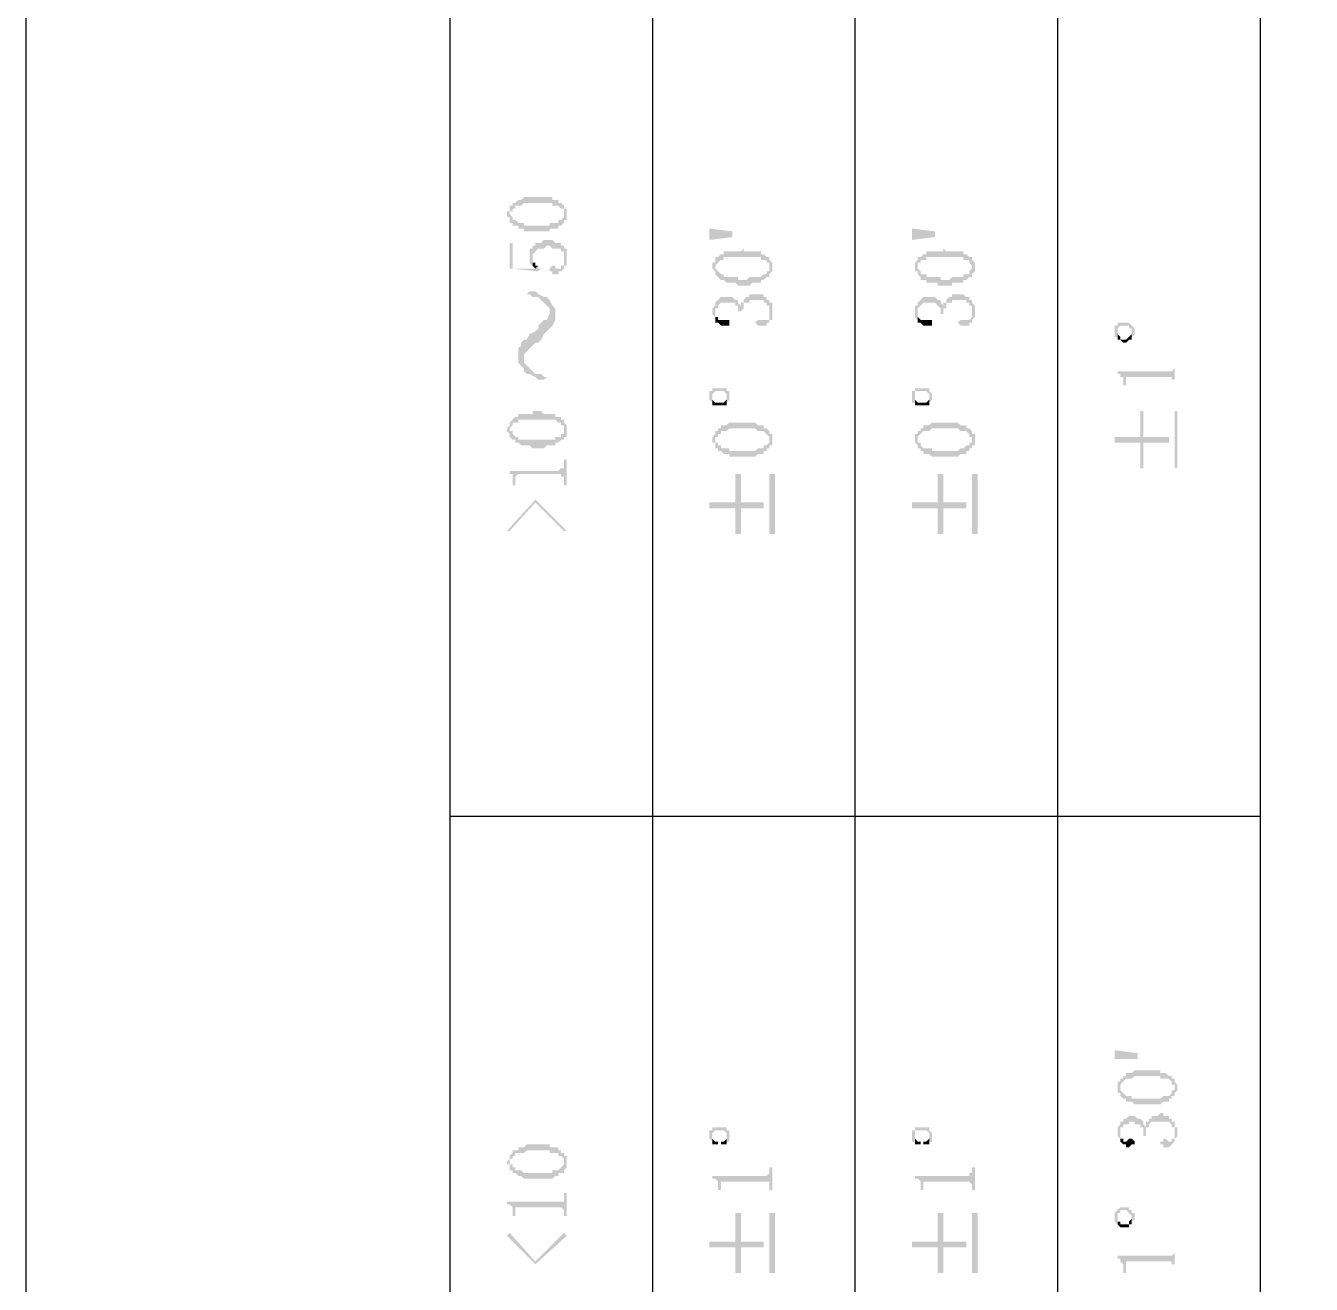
# Model space of a CAD drawing. Header units: millimetres. Extents: x 7018 to 13530, y 4187 to 5692.
# Drawn here: x 11699.65 to 11719.98, y 5188.64 to 5208.54 of the extents above; entities that cross this region are included whole.
import ezdxf

# ---------------------------------------------------------------- set-up
doc = ezdxf.new("R2010")
doc.units = ezdxf.units.MM

msp = doc.modelspace()

# ---------------------------------------------------------------- hatches: boundary and pattern name
at = {"transparency": 33554559}
for points in [[(11707.262, 5205.561), (11707.262, 5205.516), (11707.307, 5205.516), (11707.307, 5205.47), (11707.307, 5205.425), (11707.307, 5205.561), (11707.307, 5205.606), (11707.352, 5205.606), (11707.352, 5205.651), (11707.398, 5205.651), (11707.398, 5205.696), (11707.488, 5205.696), (11707.533, 5205.741), (11707.984, 5205.741), (11707.984, 5205.696), (11708.075, 5205.696), (11708.12, 5205.651), (11708.165, 5205.651), (11708.165, 5205.606), (11708.165, 5205.561), (11708.165, 5205.696), (11708.165, 5205.696), (11708.12, 5205.741), (11708.075, 5205.741), (11708.075, 5205.786), (11707.984, 5205.786), (11707.984, 5205.832), (11707.533, 5205.832), (11707.488, 5205.786), (11707.443, 5205.786), (11707.398, 5205.741), (11707.352, 5205.741), (11707.352, 5205.696), (11707.307, 5205.696), (11707.307, 5205.651), (11707.307, 5205.606), (11707.262, 5205.606)], [(11707.307, 5205.425), (11707.352, 5205.425), (11707.352, 5205.38), (11707.443, 5205.38), (11707.443, 5205.335), (11707.533, 5205.335), (11707.533, 5205.29), (11707.939, 5205.29), (11707.939, 5205.335), (11708.075, 5205.335), (11708.075, 5205.38), (11708.12, 5205.38), (11708.165, 5205.425), (11708.165, 5205.47), (11708.21, 5205.47), (11708.21, 5205.516), (11708.21, 5205.561), (11708.21, 5205.606), (11708.21, 5205.651), (11708.165, 5205.651), (11708.165, 5205.696), (11708.165, 5205.561), (11708.165, 5205.516), (11708.165, 5205.516), (11708.12, 5205.47), (11708.075, 5205.47), (11708.075, 5205.425), (11707.939, 5205.425), (11707.939, 5205.38), (11707.533, 5205.38), (11707.533, 5205.425), (11707.443, 5205.425), (11707.398, 5205.47), (11707.352, 5205.47), (11707.352, 5205.516), (11707.352, 5205.516), (11707.307, 5205.561), (11707.307, 5205.561)], [(11710.467, 5205.335), (11710.828, 5205.29), (11710.828, 5205.2), (11710.467, 5205.155)], [(11713.671, 5205.335), (11714.032, 5205.29), (11714.032, 5205.2), (11713.671, 5205.155)], [(11707.307, 5205.109), (11707.307, 5204.703), (11707.759, 5204.658), (11707.804, 5204.703), (11707.759, 5204.703), (11707.759, 5204.748), (11707.713, 5204.703), (11707.352, 5204.703), (11707.352, 5205.109)], [(11707.623, 5204.929), (11707.623, 5204.839), (11707.623, 5204.794), (11707.623, 5204.794), (11707.668, 5204.748), (11707.668, 5204.884), (11707.668, 5204.929), (11707.668, 5204.929), (11707.713, 5204.974), (11707.713, 5204.974), (11707.759, 5205.019), (11707.849, 5205.019), (11707.894, 5205.064), (11707.939, 5205.064), (11707.984, 5205.019), (11708.12, 5205.019), (11708.12, 5204.974), (11708.165, 5204.974), (11708.165, 5204.929), (11708.165, 5204.884), (11708.165, 5204.748), (11708.21, 5204.748), (11708.21, 5204.794), (11708.21, 5204.884), (11708.21, 5204.929), (11708.21, 5205.019), (11708.165, 5205.019), (11708.165, 5205.064), (11708.12, 5205.064), (11708.12, 5205.109), (11708.029, 5205.109), (11707.984, 5205.155), (11707.849, 5205.155), (11707.804, 5205.109), (11707.713, 5205.109), (11707.713, 5205.064), (11707.668, 5205.064), (11707.668, 5205.019), (11707.623, 5205.019), (11707.623, 5204.974)], [(11707.668, 5204.748), (11707.668, 5204.748), (11707.713, 5204.703), (11707.713, 5204.703), (11707.759, 5204.748), (11707.713, 5204.748), (11707.713, 5204.794), (11707.668, 5204.794), (11707.668, 5204.839), (11707.668, 5204.884)], [(11707.939, 5204.703), (11707.939, 5204.658), (11707.984, 5204.658), (11707.984, 5204.613), (11708.075, 5204.613), (11708.075, 5204.658), (11708.12, 5204.658), (11708.165, 5204.703), (11708.165, 5204.884), (11708.165, 5204.794), (11708.165, 5204.748), (11708.12, 5204.748), (11708.12, 5204.703), (11708.029, 5204.703), (11708.029, 5204.748), (11707.984, 5204.748)], [(11710.512, 5204.703), (11710.512, 5204.703), (11710.557, 5204.658), (11710.557, 5204.613), (11710.557, 5204.748), (11710.557, 5204.748), (11710.602, 5204.794), (11710.602, 5204.794), (11710.647, 5204.839), (11710.692, 5204.839), (11710.692, 5204.884), (11711.279, 5204.884), (11711.279, 5204.839), (11711.369, 5204.839), (11711.369, 5204.794), (11711.414, 5204.794), (11711.414, 5204.748), (11711.414, 5204.703), (11711.414, 5204.884), (11711.369, 5204.884), (11711.324, 5204.929), (11711.279, 5204.929), (11711.279, 5204.974), (11711.008, 5204.974), (11711.008, 5205.019), (11711.008, 5205.019), (11710.963, 5204.974), (11710.692, 5204.974), (11710.692, 5204.929), (11710.647, 5204.929), (11710.602, 5204.884), (11710.557, 5204.884), (11710.557, 5204.839), (11710.557, 5204.794), (11710.512, 5204.794), (11710.512, 5204.748)], [(11710.557, 5204.613), (11710.602, 5204.568), (11710.602, 5204.568), (11710.647, 5204.523), (11710.692, 5204.523), (11710.737, 5204.478), (11710.873, 5204.478), (11710.918, 5204.432), (11711.098, 5204.432), (11711.143, 5204.478), (11711.279, 5204.478), (11711.279, 5204.523), (11711.324, 5204.523), (11711.369, 5204.568), (11711.414, 5204.568), (11711.414, 5204.613), (11711.414, 5204.613), (11711.459, 5204.658), (11711.459, 5204.703), (11711.459, 5204.748), (11711.459, 5204.794), (11711.459, 5204.794), (11711.414, 5204.839), (11711.414, 5204.703), (11711.414, 5204.658), (11711.369, 5204.658), (11711.369, 5204.613), (11711.324, 5204.613), (11711.279, 5204.568), (11711.098, 5204.568), (11711.053, 5204.523), (11710.918, 5204.523), (11710.918, 5204.568), (11710.692, 5204.568), (11710.692, 5204.613), (11710.647, 5204.613), (11710.602, 5204.658), (11710.602, 5204.658), (11710.557, 5204.703), (11710.557, 5204.703)], [(11713.716, 5204.703), (11713.716, 5204.658), (11713.761, 5204.658), (11713.761, 5204.613), (11713.761, 5204.748), (11713.761, 5204.794), (11713.806, 5204.794), (11713.806, 5204.839), (11713.897, 5204.839), (11713.897, 5204.884), (11714.483, 5204.884), (11714.483, 5204.839), (11714.574, 5204.839), (11714.574, 5204.794), (11714.574, 5204.794), (11714.619, 5204.748), (11714.619, 5204.703), (11714.619, 5204.884), (11714.574, 5204.884), (11714.528, 5204.929), (11714.483, 5204.929), (11714.483, 5204.974), (11714.212, 5204.974), (11714.167, 5205.019), (11714.167, 5204.974), (11713.897, 5204.974), (11713.897, 5204.929), (11713.851, 5204.929), (11713.806, 5204.884), (11713.761, 5204.884), (11713.761, 5204.839), (11713.761, 5204.839), (11713.716, 5204.794), (11713.716, 5204.748)], [(11713.761, 5204.613), (11713.806, 5204.568), (11713.806, 5204.523), (11713.897, 5204.523), (11713.897, 5204.478), (11714.077, 5204.478), (11714.077, 5204.432), (11714.303, 5204.432), (11714.303, 5204.478), (11714.483, 5204.478), (11714.483, 5204.523), (11714.528, 5204.523), (11714.574, 5204.568), (11714.619, 5204.568), (11714.619, 5204.613), (11714.619, 5204.613), (11714.664, 5204.658), (11714.664, 5204.703), (11714.664, 5204.748), (11714.664, 5204.794), (11714.664, 5204.794), (11714.619, 5204.839), (11714.619, 5204.703), (11714.619, 5204.703), (11714.574, 5204.658), (11714.574, 5204.613), (11714.483, 5204.613), (11714.483, 5204.568), (11714.303, 5204.568), (11714.258, 5204.523), (11714.122, 5204.523), (11714.122, 5204.568), (11713.897, 5204.568), (11713.897, 5204.613), (11713.806, 5204.613), (11713.806, 5204.658), (11713.806, 5204.658), (11713.761, 5204.703), (11713.761, 5204.703)], [(11707.578, 5204.297), (11707.623, 5204.297), (11707.668, 5204.252), (11707.759, 5204.252), (11707.804, 5204.207), (11707.849, 5204.162), (11707.849, 5204.162), (11707.894, 5204.117), (11707.939, 5204.071), (11707.939, 5203.755), (11707.939, 5203.755), (11707.984, 5203.801), (11708.029, 5203.891), (11708.029, 5204.071), (11707.984, 5204.117), (11707.939, 5204.207), (11707.939, 5204.207), (11707.894, 5204.252), (11707.849, 5204.252), (11707.759, 5204.297), (11707.713, 5204.342), (11707.623, 5204.342)], [(11710.512, 5204.026), (11710.512, 5203.981), (11710.512, 5203.981), (11710.557, 5203.936), (11710.557, 5203.891), (11710.557, 5204.026), (11710.557, 5204.071), (11710.602, 5204.071), (11710.602, 5204.117), (11710.602, 5204.117), (11710.647, 5204.162), (11710.873, 5204.162), (11710.873, 5204.117), (11710.918, 5204.117), (11710.918, 5204.071), (11710.918, 5204.026), (11710.963, 5204.026), (11710.963, 5203.981), (11710.963, 5204.026), (11711.008, 5204.071), (11711.008, 5204.117), (11711.008, 5204.162), (11711.098, 5204.162), (11711.098, 5204.207), (11711.324, 5204.207), (11711.324, 5204.162), (11711.369, 5204.162), (11711.369, 5204.117), (11711.414, 5204.117), (11711.414, 5204.071), (11711.414, 5204.026), (11711.414, 5204.207), (11711.369, 5204.207), (11711.369, 5204.252), (11711.324, 5204.252), (11711.324, 5204.297), (11711.098, 5204.297), (11711.098, 5204.252), (11711.053, 5204.252), (11711.008, 5204.207), (11711.008, 5204.162), (11710.963, 5204.162), (11710.963, 5204.117), (11710.963, 5204.117), (11710.918, 5204.162), (11710.918, 5204.207), (11710.873, 5204.207), (11710.828, 5204.252), (11710.647, 5204.252), (11710.602, 5204.207), (11710.602, 5204.207), (11710.557, 5204.162), (11710.557, 5204.117), (11710.557, 5204.117), (11710.512, 5204.071), (11710.512, 5204.071)], [(11713.716, 5204.026), (11713.716, 5203.981), (11713.716, 5203.936), (11713.761, 5203.891), (11713.761, 5204.026), (11713.761, 5204.071), (11713.761, 5204.071), (11713.806, 5204.117), (11713.806, 5204.117), (11713.851, 5204.162), (11714.032, 5204.162), (11714.077, 5204.117), (11714.077, 5204.117), (11714.122, 5204.071), (11714.122, 5204.026), (11714.122, 5203.981), (11714.167, 5203.981), (11714.167, 5204.071), (11714.212, 5204.071), (11714.212, 5204.117), (11714.212, 5204.162), (11714.303, 5204.162), (11714.303, 5204.207), (11714.528, 5204.207), (11714.528, 5204.162), (11714.574, 5204.162), (11714.574, 5204.117), (11714.619, 5204.117), (11714.619, 5204.071), (11714.619, 5204.026), (11714.619, 5204.207), (11714.574, 5204.207), (11714.574, 5204.252), (11714.528, 5204.252), (11714.483, 5204.297), (11714.303, 5204.297), (11714.303, 5204.252), (11714.258, 5204.252), (11714.212, 5204.207), (11714.212, 5204.162), (11714.167, 5204.162), (11714.167, 5204.117), (11714.167, 5204.117), (11714.122, 5204.162), (11714.122, 5204.207), (11714.077, 5204.207), (11714.032, 5204.252), (11713.851, 5204.252), (11713.806, 5204.207), (11713.806, 5204.207), (11713.761, 5204.162), (11713.761, 5204.117), (11713.716, 5204.117), (11713.716, 5204.071), (11713.716, 5204.071)], [(11707.443, 5203.304), (11707.443, 5203.214), (11707.488, 5203.169), (11707.533, 5203.124), (11707.533, 5203.349), (11707.578, 5203.394), (11707.623, 5203.44), (11707.668, 5203.485), (11707.713, 5203.53), (11707.759, 5203.53), (11707.804, 5203.575), (11707.849, 5203.665), (11707.849, 5203.665), (11707.894, 5203.71), (11707.939, 5203.755), (11707.939, 5204.026), (11707.939, 5203.981), (11707.894, 5203.891), (11707.849, 5203.891), (11707.804, 5203.846), (11707.759, 5203.801), (11707.759, 5203.755), (11707.713, 5203.71), (11707.623, 5203.665), (11707.623, 5203.665), (11707.578, 5203.575), (11707.533, 5203.575), (11707.488, 5203.53), (11707.488, 5203.485), (11707.443, 5203.44), (11707.443, 5203.394)], [(11710.557, 5203.891), (11710.557, 5203.846), (11710.602, 5203.846), (11710.647, 5203.801), (11710.782, 5203.801), (11710.782, 5203.846), (11710.782, 5203.891), (11710.602, 5203.891), (11710.602, 5203.936), (11710.557, 5203.936), (11710.557, 5204.026)], [(11711.189, 5203.846), (11711.189, 5203.846), (11711.234, 5203.801), (11711.369, 5203.801), (11711.369, 5203.846), (11711.414, 5203.846), (11711.414, 5203.891), (11711.459, 5203.891), (11711.459, 5203.981), (11711.459, 5204.026), (11711.459, 5204.071), (11711.459, 5204.162), (11711.414, 5204.162), (11711.414, 5203.981), (11711.414, 5203.936), (11711.414, 5203.891), (11711.234, 5203.891)], [(11713.761, 5203.891), (11713.761, 5203.846), (11713.806, 5203.846), (11713.851, 5203.801), (11713.987, 5203.801), (11713.987, 5203.846), (11713.987, 5203.891), (11713.806, 5203.891), (11713.761, 5203.936), (11713.761, 5204.026)], [(11714.393, 5203.846), (11714.393, 5203.846), (11714.438, 5203.801), (11714.574, 5203.801), (11714.574, 5203.846), (11714.619, 5203.846), (11714.619, 5203.891), (11714.619, 5203.891), (11714.664, 5203.936), (11714.664, 5203.981), (11714.664, 5204.026), (11714.664, 5204.071), (11714.664, 5204.117), (11714.619, 5204.162), (11714.619, 5203.981), (11714.619, 5203.936), (11714.619, 5203.936), (11714.574, 5203.891), (11714.438, 5203.891)], [(11716.875, 5203.71), (11716.875, 5203.665), (11716.875, 5203.62), (11716.92, 5203.62), (11716.92, 5203.71), (11716.92, 5203.755), (11716.92, 5203.755), (11716.966, 5203.801), (11717.101, 5203.801), (11717.101, 5203.755), (11717.146, 5203.755), (11717.146, 5203.575), (11717.146, 5203.62), (11717.146, 5203.62), (11717.191, 5203.665), (11717.191, 5203.71), (11717.191, 5203.755), (11717.146, 5203.801), (11717.146, 5203.801), (11717.101, 5203.846), (11716.92, 5203.846), (11716.92, 5203.801), (11716.875, 5203.801), (11716.875, 5203.755), (11716.875, 5203.755)], [(11716.92, 5203.62), (11716.92, 5203.575), (11716.966, 5203.575), (11717.011, 5203.53), (11717.056, 5203.53), (11717.101, 5203.575), (11717.146, 5203.575), (11717.146, 5203.71), (11717.146, 5203.665), (11717.146, 5203.665), (11717.101, 5203.62), (11717.101, 5203.62), (11717.056, 5203.575), (11716.966, 5203.575), (11716.966, 5203.62), (11716.966, 5203.62), (11716.92, 5203.665), (11716.92, 5203.71), (11716.92, 5203.71)], [(11707.533, 5203.124), (11707.533, 5203.078), (11707.578, 5203.033), (11707.623, 5203.033), (11707.713, 5202.988), (11707.759, 5202.943), (11707.849, 5202.943), (11707.894, 5202.988), (11707.849, 5202.988), (11707.804, 5203.033), (11707.713, 5203.033), (11707.668, 5203.078), (11707.623, 5203.124), (11707.623, 5203.124), (11707.578, 5203.169), (11707.533, 5203.214), (11707.533, 5203.259)], [(11716.92, 5203.078), (11716.92, 5203.033), (11716.966, 5203.033), (11716.966, 5202.988), (11717.011, 5202.988), (11717.011, 5202.898), (11717.011, 5202.853), (11717.056, 5202.853), (11717.056, 5202.943), (11717.056, 5202.988), (11717.778, 5202.988), (11717.778, 5202.943), (11717.823, 5202.943), (11717.823, 5202.898), (11717.823, 5202.853), (11717.823, 5203.214), (11717.823, 5203.169), (11717.823, 5203.124), (11717.778, 5203.078), (11717.733, 5203.078)], [(11710.467, 5202.672), (11710.467, 5202.627), (11710.467, 5202.627), (11710.512, 5202.582), (11710.512, 5202.717), (11710.512, 5202.717), (11710.557, 5202.763), (11710.692, 5202.763), (11710.737, 5202.717), (11710.737, 5202.582), (11710.737, 5202.582), (11710.782, 5202.627), (11710.782, 5202.672), (11710.782, 5202.717), (11710.782, 5202.763), (11710.737, 5202.763), (11710.737, 5202.808), (11710.512, 5202.808), (11710.512, 5202.763), (11710.467, 5202.763), (11710.467, 5202.717), (11710.467, 5202.717)], [(11713.671, 5202.672), (11713.671, 5202.627), (11713.671, 5202.582), (11713.716, 5202.582), (11713.716, 5202.717), (11713.716, 5202.763), (11713.897, 5202.763), (11713.942, 5202.717), (11713.942, 5202.582), (11713.942, 5202.582), (11713.987, 5202.627), (11713.987, 5202.672), (11713.987, 5202.717), (11713.987, 5202.717), (11713.942, 5202.763), (11713.942, 5202.808), (11713.716, 5202.808), (11713.716, 5202.763), (11713.671, 5202.763), (11713.671, 5202.717), (11713.671, 5202.717)], [(11710.512, 5202.582), (11710.512, 5202.537), (11710.737, 5202.537), (11710.737, 5202.672), (11710.737, 5202.627), (11710.737, 5202.627), (11710.692, 5202.582), (11710.557, 5202.582), (11710.512, 5202.627), (11710.512, 5202.672), (11710.512, 5202.672)], [(11713.716, 5202.582), (11713.716, 5202.537), (11713.942, 5202.537), (11713.942, 5202.672), (11713.942, 5202.627), (11713.942, 5202.627), (11713.897, 5202.582), (11713.761, 5202.582), (11713.716, 5202.627), (11713.716, 5202.672), (11713.716, 5202.672)], [(11707.262, 5202.176), (11707.262, 5202.131), (11707.262, 5202.131), (11707.307, 5202.086), (11707.307, 5202.04), (11707.307, 5202.176), (11707.307, 5202.176), (11707.352, 5202.221), (11707.352, 5202.266), (11707.443, 5202.266), (11707.443, 5202.311), (11708.029, 5202.311), (11708.075, 5202.266), (11708.12, 5202.266), (11708.12, 5202.221), (11708.165, 5202.221), (11708.165, 5202.176), (11708.165, 5202.311), (11708.12, 5202.311), (11708.12, 5202.356), (11708.029, 5202.356), (11708.029, 5202.401), (11707.849, 5202.401), (11707.804, 5202.447), (11707.668, 5202.447), (11707.668, 5202.401), (11707.443, 5202.401), (11707.443, 5202.356), (11707.398, 5202.356), (11707.352, 5202.311), (11707.352, 5202.311), (11707.307, 5202.266), (11707.307, 5202.221), (11707.307, 5202.221)], [(11716.875, 5202.04), (11716.875, 5201.95), (11717.281, 5201.95), (11717.281, 5201.544), (11717.327, 5201.544), (11717.327, 5201.95), (11717.733, 5201.95), (11717.733, 5202.04), (11717.327, 5202.04), (11717.327, 5202.447), (11717.281, 5202.447), (11717.281, 5202.04)], [(11717.868, 5201.544), (11717.868, 5202.447), (11717.823, 5202.447), (11717.823, 5201.544)], [(11707.307, 5202.04), (11707.352, 5201.995), (11707.398, 5201.995), (11707.398, 5201.95), (11707.443, 5201.95), (11707.488, 5201.905), (11707.623, 5201.905), (11707.668, 5201.86), (11707.849, 5201.86), (11707.894, 5201.905), (11708.029, 5201.905), (11708.029, 5201.95), (11708.075, 5201.95), (11708.12, 5201.995), (11708.165, 5201.995), (11708.165, 5202.04), (11708.21, 5202.04), (11708.21, 5202.086), (11708.21, 5202.176), (11708.21, 5202.221), (11708.21, 5202.221), (11708.165, 5202.266), (11708.165, 5202.131), (11708.165, 5202.086), (11708.12, 5202.086), (11708.12, 5202.04), (11708.029, 5202.04), (11708.029, 5201.995), (11707.443, 5201.995), (11707.443, 5202.04), (11707.398, 5202.04), (11707.352, 5202.086), (11707.352, 5202.131), (11707.307, 5202.131), (11707.307, 5202.176)], [(11710.512, 5201.995), (11710.512, 5201.95), (11710.557, 5201.95), (11710.557, 5201.905), (11710.557, 5201.86), (11710.557, 5201.995), (11710.557, 5202.04), (11710.602, 5202.04), (11710.602, 5202.086), (11710.647, 5202.086), (11710.647, 5202.131), (11710.737, 5202.131), (11710.782, 5202.176), (11711.189, 5202.176), (11711.234, 5202.131), (11711.324, 5202.131), (11711.369, 5202.086), (11711.369, 5202.086), (11711.414, 5202.04), (11711.414, 5201.995), (11711.414, 5202.131), (11711.414, 5202.131), (11711.369, 5202.176), (11711.324, 5202.176), (11711.324, 5202.221), (11711.234, 5202.221), (11711.189, 5202.266), (11710.782, 5202.266), (11710.737, 5202.221), (11710.647, 5202.221), (11710.647, 5202.176), (11710.602, 5202.176), (11710.602, 5202.131), (11710.557, 5202.131), (11710.557, 5202.086), (11710.557, 5202.086), (11710.512, 5202.04), (11710.512, 5202.04)], [(11713.716, 5201.995), (11713.716, 5201.95), (11713.716, 5201.95), (11713.761, 5201.905), (11713.761, 5201.86), (11713.761, 5201.995), (11713.761, 5202.04), (11713.761, 5202.04), (11713.806, 5202.086), (11713.806, 5202.086), (11713.851, 5202.131), (11713.942, 5202.131), (11713.987, 5202.176), (11714.393, 5202.176), (11714.438, 5202.131), (11714.528, 5202.131), (11714.574, 5202.086), (11714.574, 5202.04), (11714.619, 5202.04), (11714.619, 5201.995), (11714.619, 5202.131), (11714.619, 5202.131), (11714.574, 5202.176), (11714.528, 5202.176), (11714.528, 5202.221), (11714.438, 5202.221), (11714.393, 5202.266), (11713.987, 5202.266), (11713.942, 5202.221), (11713.851, 5202.221), (11713.851, 5202.176), (11713.806, 5202.176), (11713.806, 5202.131), (11713.761, 5202.131), (11713.761, 5202.086), (11713.716, 5202.086), (11713.716, 5202.04), (11713.716, 5202.04)], [(11710.557, 5201.86), (11710.602, 5201.86), (11710.602, 5201.815), (11710.647, 5201.815), (11710.692, 5201.77), (11710.782, 5201.77), (11710.782, 5201.725), (11711.189, 5201.725), (11711.234, 5201.77), (11711.324, 5201.77), (11711.324, 5201.815), (11711.369, 5201.815), (11711.369, 5201.86), (11711.414, 5201.86), (11711.414, 5201.905), (11711.459, 5201.905), (11711.459, 5201.95), (11711.459, 5201.995), (11711.459, 5202.04), (11711.459, 5202.086), (11711.414, 5202.086), (11711.414, 5202.131), (11711.414, 5201.995), (11711.414, 5201.95), (11711.414, 5201.95), (11711.369, 5201.905), (11711.324, 5201.905), (11711.324, 5201.86), (11711.234, 5201.86), (11711.189, 5201.815), (11710.782, 5201.815), (11710.782, 5201.86), (11710.647, 5201.86), (11710.647, 5201.905), (11710.602, 5201.905), (11710.602, 5201.95), (11710.557, 5201.95), (11710.557, 5201.995), (11710.557, 5201.995)], [(11713.761, 5201.86), (11713.806, 5201.86), (11713.806, 5201.815), (11713.851, 5201.815), (11713.851, 5201.77), (11713.942, 5201.77), (11713.987, 5201.725), (11714.393, 5201.725), (11714.438, 5201.77), (11714.528, 5201.77), (11714.528, 5201.815), (11714.574, 5201.815), (11714.574, 5201.86), (11714.619, 5201.86), (11714.619, 5201.905), (11714.664, 5201.905), (11714.664, 5201.95), (11714.664, 5201.995), (11714.664, 5202.04), (11714.664, 5202.086), (11714.619, 5202.086), (11714.619, 5202.131), (11714.619, 5201.995), (11714.619, 5201.95), (11714.574, 5201.95), (11714.574, 5201.905), (11714.528, 5201.905), (11714.483, 5201.86), (11714.438, 5201.86), (11714.393, 5201.815), (11713.987, 5201.815), (11713.987, 5201.86), (11713.851, 5201.86), (11713.806, 5201.905), (11713.806, 5201.95), (11713.761, 5201.95), (11713.761, 5201.995), (11713.761, 5201.995)], [(11707.262, 5201.499), (11707.307, 5201.499), (11707.307, 5201.454), (11707.352, 5201.454), (11707.352, 5201.409), (11707.352, 5201.273), (11707.398, 5201.273), (11707.398, 5201.409), (11707.398, 5201.409), (11707.443, 5201.454), (11708.12, 5201.454), (11708.12, 5201.409), (11708.165, 5201.409), (11708.165, 5201.273), (11708.21, 5201.273), (11708.21, 5201.679), (11708.165, 5201.679), (11708.165, 5201.589), (11708.165, 5201.544), (11708.12, 5201.544), (11708.075, 5201.499)], [(11710.467, 5201.002), (11710.467, 5200.912), (11710.873, 5200.912), (11710.873, 5200.506), (11710.963, 5200.506), (11710.963, 5200.912), (11711.324, 5200.912), (11711.324, 5201.002), (11710.963, 5201.002), (11710.963, 5201.454), (11710.873, 5201.454), (11710.873, 5201.002)], [(11711.505, 5200.506), (11711.505, 5201.454), (11711.414, 5201.454), (11711.414, 5200.506)], [(11713.671, 5201.002), (11713.671, 5200.912), (11714.077, 5200.912), (11714.077, 5200.506), (11714.167, 5200.506), (11714.167, 5200.912), (11714.528, 5200.912), (11714.528, 5201.002), (11714.167, 5201.002), (11714.167, 5201.454), (11714.077, 5201.454), (11714.077, 5201.002)], [(11714.709, 5200.506), (11714.709, 5201.454), (11714.619, 5201.454), (11714.619, 5200.506)], [(11707.262, 5200.551), (11707.307, 5200.551), (11707.713, 5201.002), (11708.165, 5200.551), (11708.21, 5200.551), (11707.713, 5201.048)], [(11716.875, 5192.337), (11717.236, 5192.292), (11717.236, 5192.202), (11716.875, 5192.202)], [(11716.92, 5191.75), (11716.92, 5191.705), (11716.92, 5191.66), (11716.966, 5191.66), (11716.966, 5191.615), (11716.966, 5191.75), (11716.966, 5191.795), (11716.966, 5191.795), (11717.011, 5191.841), (11717.011, 5191.841), (11717.056, 5191.886), (11717.146, 5191.886), (11717.191, 5191.931), (11717.597, 5191.931), (11717.597, 5191.886), (11717.733, 5191.886), (11717.778, 5191.841), (11717.778, 5191.795), (11717.823, 5191.795), (11717.823, 5191.75), (11717.823, 5191.886), (11717.778, 5191.886), (11717.778, 5191.931), (11717.733, 5191.931), (11717.688, 5191.976), (11717.597, 5191.976), (11717.597, 5192.021), (11717.191, 5192.021), (11717.146, 5191.976), (11717.056, 5191.976), (11717.056, 5191.931), (11717.011, 5191.931), (11717.011, 5191.886), (11716.966, 5191.886), (11716.966, 5191.841), (11716.92, 5191.841), (11716.92, 5191.795), (11716.92, 5191.795)], [(11716.966, 5191.615), (11716.966, 5191.615), (11717.011, 5191.57), (11717.056, 5191.57), (11717.056, 5191.525), (11717.146, 5191.525), (11717.191, 5191.48), (11717.597, 5191.48), (11717.643, 5191.525), (11717.733, 5191.525), (11717.733, 5191.57), (11717.778, 5191.57), (11717.778, 5191.615), (11717.823, 5191.615), (11717.823, 5191.66), (11717.823, 5191.66), (11717.868, 5191.705), (11717.868, 5191.75), (11717.868, 5191.795), (11717.868, 5191.795), (11717.823, 5191.841), (11717.823, 5191.886), (11717.823, 5191.75), (11717.823, 5191.705), (11717.778, 5191.705), (11717.778, 5191.66), (11717.778, 5191.66), (11717.733, 5191.615), (11717.643, 5191.615), (11717.597, 5191.57), (11717.146, 5191.57), (11717.146, 5191.615), (11717.056, 5191.615), (11717.011, 5191.66), (11717.011, 5191.66), (11716.966, 5191.705), (11716.966, 5191.75), (11716.966, 5191.75)], [(11716.92, 5191.073), (11716.92, 5191.028), (11716.92, 5190.983), (11716.92, 5190.983), (11716.966, 5190.938), (11716.966, 5191.028), (11716.966, 5191.073), (11716.966, 5191.118), (11717.011, 5191.118), (11717.011, 5191.164), (11717.101, 5191.164), (11717.101, 5191.209), (11717.191, 5191.209), (11717.191, 5191.164), (11717.281, 5191.164), (11717.281, 5191.118), (11717.327, 5191.118), (11717.327, 5191.028), (11717.327, 5190.983), (11717.372, 5190.983), (11717.372, 5191.028), (11717.372, 5191.118), (11717.417, 5191.118), (11717.417, 5191.164), (11717.417, 5191.164), (11717.462, 5191.209), (11717.733, 5191.209), (11717.778, 5191.164), (11717.778, 5191.118), (11717.823, 5191.118), (11717.823, 5191.073), (11717.823, 5191.028), (11717.823, 5191.209), (11717.778, 5191.209), (11717.778, 5191.254), (11717.733, 5191.254), (11717.733, 5191.299), (11717.643, 5191.299), (11717.643, 5191.344), (11717.597, 5191.344), (11717.552, 5191.299), (11717.462, 5191.299), (11717.462, 5191.254), (11717.417, 5191.254), (11717.417, 5191.209), (11717.372, 5191.209), (11717.372, 5191.164), (11717.372, 5191.118), (11717.327, 5191.164), (11717.327, 5191.209), (11717.327, 5191.209), (11717.281, 5191.254), (11717.236, 5191.254), (11717.191, 5191.299), (11717.101, 5191.299), (11717.056, 5191.254), (11717.011, 5191.254), (11717.011, 5191.209), (11716.966, 5191.209), (11716.966, 5191.164), (11716.966, 5191.164), (11716.92, 5191.118)], [(11710.467, 5190.983), (11710.467, 5190.938), (11710.467, 5190.938), (11710.512, 5190.893), (11710.512, 5191.028), (11710.512, 5191.028), (11710.557, 5191.073), (11710.692, 5191.073), (11710.737, 5191.028), (11710.737, 5190.893), (11710.782, 5190.893), (11710.782, 5190.983), (11710.782, 5191.028), (11710.782, 5191.073), (11710.737, 5191.073), (11710.737, 5191.118), (11710.512, 5191.118), (11710.512, 5191.073), (11710.467, 5191.073), (11710.467, 5191.028), (11710.467, 5191.028)], [(11713.671, 5190.983), (11713.671, 5190.938), (11713.671, 5190.893), (11713.716, 5190.893), (11713.716, 5191.028), (11713.716, 5191.073), (11713.897, 5191.073), (11713.942, 5191.028), (11713.942, 5190.893), (11713.987, 5190.893), (11713.987, 5190.983), (11713.987, 5191.028), (11713.987, 5191.028), (11713.942, 5191.073), (11713.942, 5191.118), (11713.716, 5191.118), (11713.716, 5191.073), (11713.671, 5191.073), (11713.671, 5191.028), (11713.671, 5191.028)], [(11716.966, 5190.938), (11716.966, 5190.893), (11716.966, 5190.893), (11717.011, 5190.848), (11717.056, 5190.848), (11717.056, 5190.803), (11717.101, 5190.803), (11717.146, 5190.848), (11717.191, 5190.848), (11717.191, 5190.893), (11717.191, 5190.893), (11717.146, 5190.938), (11717.101, 5190.938), (11717.056, 5190.893), (11717.011, 5190.893), (11717.011, 5190.938), (11716.966, 5190.938), (11716.966, 5190.983), (11716.966, 5191.028)], [(11717.597, 5190.848), (11717.643, 5190.848), (11717.643, 5190.803), (11717.733, 5190.803), (11717.778, 5190.848), (11717.778, 5190.848), (11717.823, 5190.893), (11717.823, 5190.938), (11717.823, 5190.938), (11717.868, 5190.983), (11717.868, 5191.028), (11717.868, 5191.073), (11717.868, 5191.118), (11717.823, 5191.118), (11717.823, 5191.209), (11717.823, 5191.028), (11717.823, 5190.983), (11717.823, 5190.938), (11717.778, 5190.938), (11717.778, 5190.893), (11717.733, 5190.893), (11717.688, 5190.938), (11717.643, 5190.938), (11717.643, 5190.893), (11717.597, 5190.893)], [(11707.262, 5190.577), (11707.262, 5190.532), (11707.307, 5190.532), (11707.307, 5190.487), (11707.307, 5190.441), (11707.307, 5190.577), (11707.307, 5190.622), (11707.352, 5190.622), (11707.352, 5190.667), (11707.398, 5190.667), (11707.398, 5190.712), (11707.533, 5190.712), (11707.578, 5190.757), (11707.939, 5190.757), (11707.939, 5190.712), (11708.075, 5190.712), (11708.075, 5190.667), (11708.12, 5190.667), (11708.165, 5190.622), (11708.165, 5190.577), (11708.165, 5190.712), (11708.12, 5190.712), (11708.12, 5190.757), (11708.075, 5190.757), (11708.075, 5190.803), (11707.939, 5190.803), (11707.939, 5190.848), (11707.578, 5190.848), (11707.533, 5190.803), (11707.443, 5190.803), (11707.443, 5190.757), (11707.352, 5190.757), (11707.352, 5190.712), (11707.352, 5190.712), (11707.307, 5190.667), (11707.307, 5190.622), (11707.307, 5190.622)], [(11710.512, 5190.893), (11710.512, 5190.848), (11710.737, 5190.848), (11710.737, 5190.983), (11710.737, 5190.938), (11710.737, 5190.938), (11710.692, 5190.893), (11710.647, 5190.893), (11710.647, 5190.848), (11710.602, 5190.848), (11710.602, 5190.893), (11710.557, 5190.893), (11710.512, 5190.938), (11710.512, 5190.983), (11710.512, 5190.983)], [(11713.716, 5190.893), (11713.716, 5190.848), (11713.942, 5190.848), (11713.942, 5190.983), (11713.942, 5190.938), (11713.942, 5190.938), (11713.897, 5190.893), (11713.851, 5190.893), (11713.851, 5190.848), (11713.806, 5190.848), (11713.806, 5190.893), (11713.761, 5190.893), (11713.716, 5190.938), (11713.716, 5190.983), (11713.716, 5190.983)], [(11707.307, 5190.441), (11707.352, 5190.441), (11707.352, 5190.396), (11707.398, 5190.396), (11707.443, 5190.351), (11707.488, 5190.351), (11707.533, 5190.306), (11707.984, 5190.306), (11708.029, 5190.351), (11708.075, 5190.351), (11708.075, 5190.396), (11708.165, 5190.396), (11708.165, 5190.441), (11708.165, 5190.441), (11708.21, 5190.487), (11708.21, 5190.532), (11708.21, 5190.577), (11708.21, 5190.622), (11708.21, 5190.667), (11708.165, 5190.667), (11708.165, 5190.712), (11708.165, 5190.532), (11708.165, 5190.532), (11708.12, 5190.487), (11708.12, 5190.487), (11708.075, 5190.441), (11707.984, 5190.441), (11707.984, 5190.396), (11707.533, 5190.396), (11707.488, 5190.441), (11707.398, 5190.441), (11707.398, 5190.487), (11707.352, 5190.487), (11707.352, 5190.532), (11707.307, 5190.532), (11707.307, 5190.577)], [(11710.512, 5190.351), (11710.512, 5190.306), (11710.557, 5190.306), (11710.602, 5190.261), (11710.602, 5190.216), (11710.602, 5190.126), (11710.647, 5190.126), (11710.647, 5190.216), (11710.647, 5190.261), (11711.414, 5190.261), (11711.414, 5190.216), (11711.414, 5190.126), (11711.459, 5190.126), (11711.459, 5190.487), (11711.414, 5190.487), (11711.414, 5190.441), (11711.414, 5190.396), (11711.414, 5190.396), (11711.369, 5190.351), (11711.324, 5190.351)], [(11713.716, 5190.351), (11713.716, 5190.306), (11713.761, 5190.306), (11713.806, 5190.261), (11713.806, 5190.216), (11713.806, 5190.126), (11713.851, 5190.126), (11713.851, 5190.216), (11713.851, 5190.261), (11714.574, 5190.261), (11714.619, 5190.216), (11714.619, 5190.126), (11714.664, 5190.126), (11714.664, 5190.487), (11714.619, 5190.487), (11714.619, 5190.441), (11714.619, 5190.396), (11714.574, 5190.396), (11714.574, 5190.351), (11714.528, 5190.351)], [(11707.262, 5189.945), (11707.262, 5189.9), (11707.307, 5189.9), (11707.352, 5189.855), (11707.352, 5189.764), (11707.352, 5189.719), (11707.398, 5189.719), (11707.398, 5189.81), (11707.398, 5189.855), (11708.12, 5189.855), (11708.165, 5189.81), (11708.165, 5189.764), (11708.165, 5189.719), (11708.21, 5189.719), (11708.21, 5190.08), (11708.165, 5190.08), (11708.165, 5189.99), (11708.165, 5189.945), (11708.075, 5189.945)], [(11716.875, 5189.719), (11716.875, 5189.674), (11716.875, 5189.629), (11716.875, 5189.629), (11716.92, 5189.584), (11716.92, 5189.764), (11716.966, 5189.764), (11716.966, 5189.81), (11717.056, 5189.81), (11717.101, 5189.764), (11717.101, 5189.764), (11717.146, 5189.719), (11717.146, 5189.584), (11717.146, 5189.629), (11717.146, 5189.629), (11717.191, 5189.674), (11717.191, 5189.719), (11717.191, 5189.764), (11717.146, 5189.764), (11717.146, 5189.81), (11717.101, 5189.81), (11717.101, 5189.855), (11716.966, 5189.855), (11716.92, 5189.81), (11716.92, 5189.81), (11716.875, 5189.764)], [(11710.467, 5189.313), (11710.467, 5189.223), (11710.873, 5189.223), (11710.873, 5188.817), (11710.963, 5188.817), (11710.963, 5189.223), (11711.324, 5189.223), (11711.324, 5189.313), (11710.963, 5189.313), (11710.963, 5189.764), (11710.873, 5189.764), (11710.873, 5189.313)], [(11711.505, 5188.817), (11711.505, 5189.764), (11711.414, 5189.764), (11711.414, 5188.817)], [(11713.671, 5189.313), (11713.671, 5189.223), (11714.077, 5189.223), (11714.077, 5188.817), (11714.167, 5188.817), (11714.167, 5189.223), (11714.528, 5189.223), (11714.528, 5189.313), (11714.167, 5189.313), (11714.167, 5189.764), (11714.077, 5189.764), (11714.077, 5189.313)], [(11714.709, 5188.817), (11714.709, 5189.764), (11714.619, 5189.764), (11714.619, 5188.817)], [(11716.92, 5189.584), (11716.92, 5189.584), (11716.966, 5189.539), (11717.101, 5189.539), (11717.101, 5189.584), (11717.146, 5189.584), (11717.146, 5189.719), (11717.146, 5189.674), (11717.146, 5189.674), (11717.101, 5189.629), (11717.101, 5189.584), (11716.966, 5189.584), (11716.966, 5189.629), (11716.92, 5189.629), (11716.92, 5189.674), (11716.92, 5189.674)], [(11707.262, 5189.403), (11707.713, 5188.952), (11708.21, 5189.403), (11708.165, 5189.449), (11707.713, 5188.997), (11707.307, 5189.449)], [(11716.92, 5189.088), (11716.92, 5189.042), (11716.966, 5189.042), (11716.966, 5188.997), (11716.966, 5188.997), (11717.011, 5188.952), (11717.011, 5188.817), (11717.056, 5188.817), (11717.056, 5188.952), (11717.056, 5188.997), (11717.778, 5188.997), (11717.778, 5188.952), (11717.823, 5188.952), (11717.823, 5188.817), (11717.823, 5189.223), (11717.823, 5189.133), (11717.823, 5189.133), (11717.778, 5189.088), (11717.733, 5189.088)]]:
    msp.add_hatch(color=256, dxfattribs=at).paths.add_polyline_path(points)

# ---------------------------------------------------------------- linework, layer by layer
msp.add_line((11706.359, 5242.873), (11706.359, 4956.132))
msp.add_lwpolyline([(12119.653, 4951.873), (12119.653, 5248.873), (11699.653, 5248.873), (11699.653, 4951.873)], close=True)
for points in [[(11709.564, 5242.873), (11709.564, 5168.959)], [(11712.768, 5242.873), (11712.768, 5168.959)], [(11715.973, 5242.873), (11715.973, 5168.959)], [(11719.177, 5242.873), (11719.177, 4956.132)], [(11706.359, 5196.038), (11719.177, 5196.038)]]:
    msp.add_lwpolyline(points)

doc.saveas('drawing.dxf')
